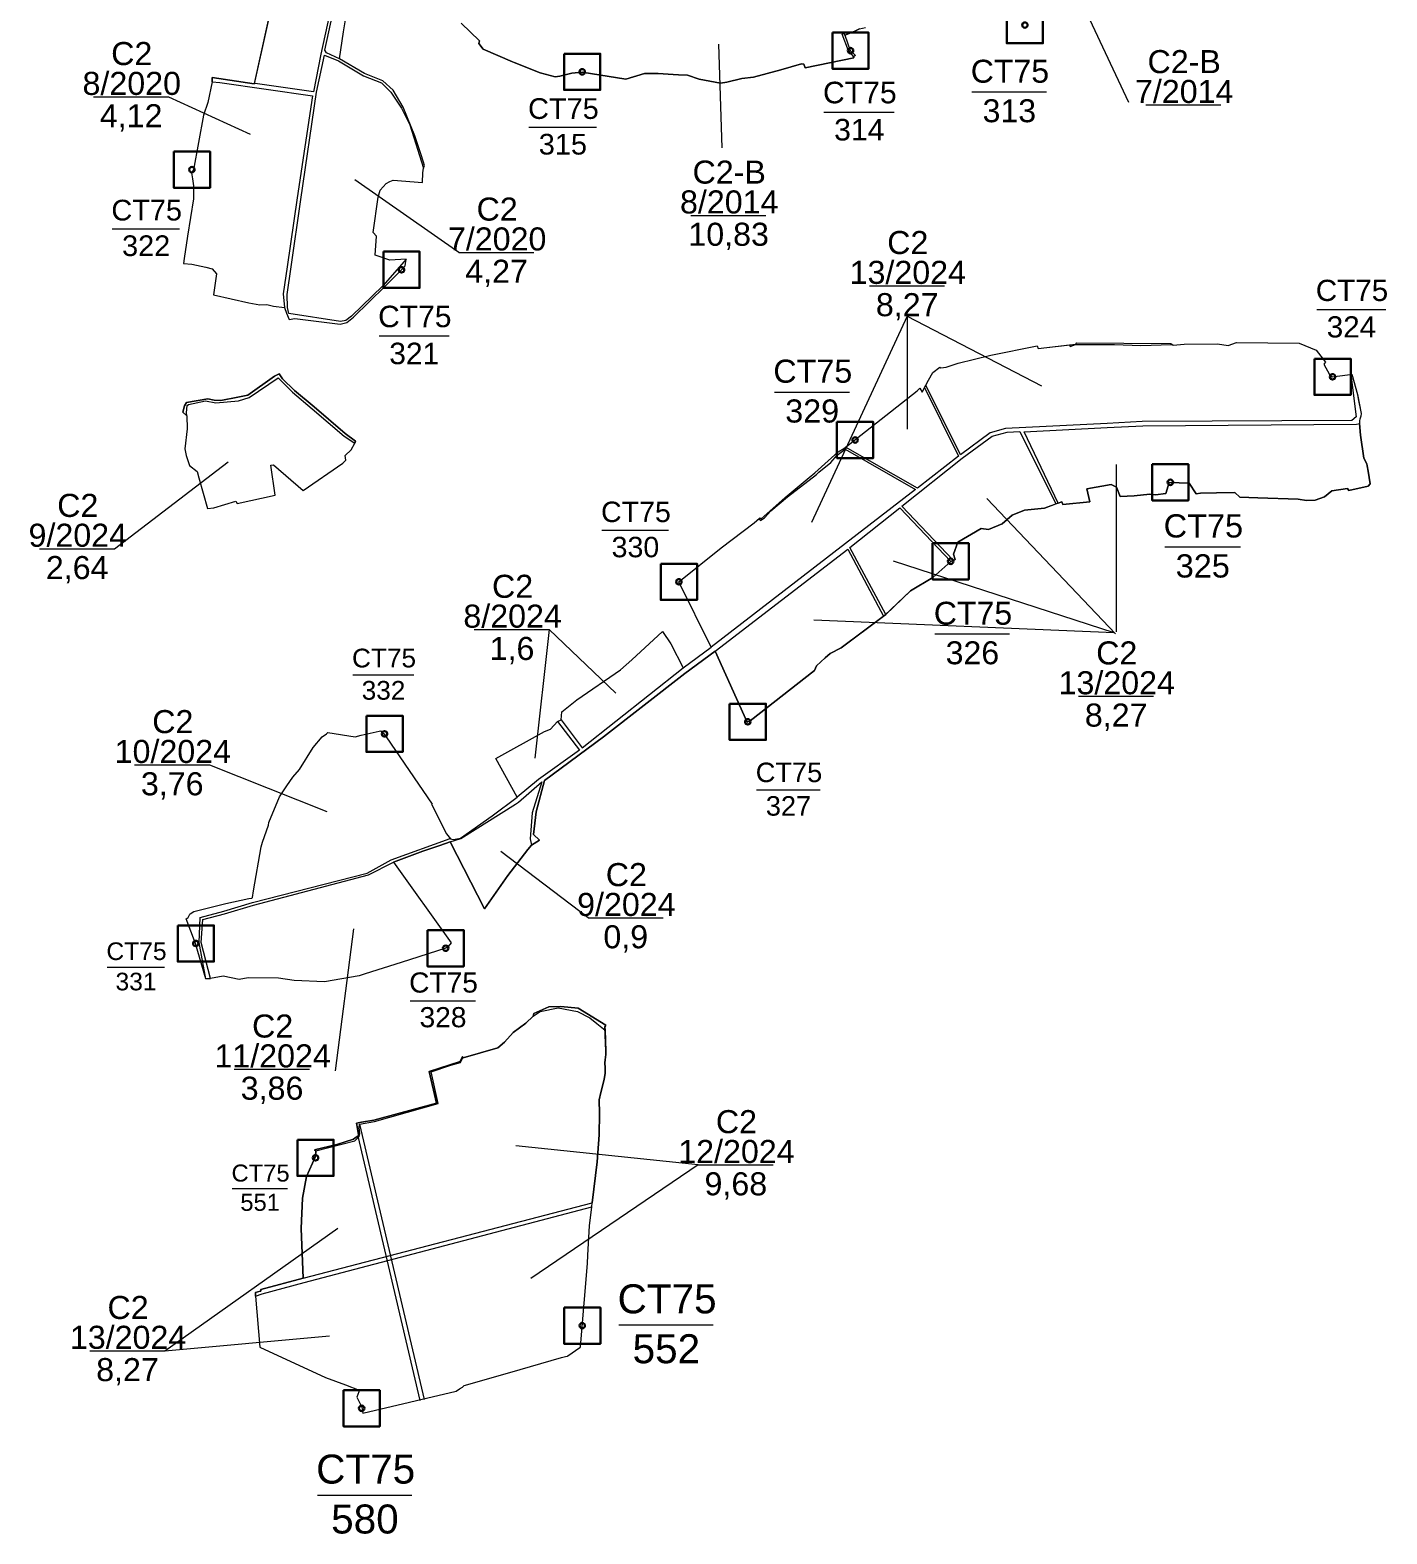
# Model space of a CAD drawing. Header units: metres. Extents: x 416681 to 420102, y 1525252 to 1531422.
# Drawn here: x 417514 to 419386, y 1525252 to 1527326 of the extents above; entities that cross this region are included whole.
import ezdxf
from ezdxf.enums import TextEntityAlignment as Align

# ---------------------------------------------------------------- set-up
doc = ezdxf.new("R2010")
doc.units = ezdxf.units.M
doc.header["$MEASUREMENT"] = 0
doc.linetypes.add('DGN Style 1', pattern=[5.902559, 0.009821, -5.892738])
doc.layers.add('RanhTwo', color=3, linetype='Continuous', lineweight=0)
doc.styles.add('Style-Arial', font='arial.ttf')

# ---------------------------------------------------------------- blocks, each defined once
blk = doc.blocks.new('*U0')
at = {"color": 0, "linetype": 'Continuous', "lineweight": -2, "ltscale": 10, "flags": 128}
blk.add_lwpolyline([(-150, 150), (150, 150), (150, -150), (-150, -150), (-150, 150)], close=True, dxfattribs=at)
at = {"color": 0, "linetype": 'Continuous', "lineweight": -2, "ltscale": 10}
blk.add_circle((-0.02828, 0.016065), 22.5, dxfattribs=at)
blk = doc.blocks.new('*U11')
at = {"layer": 'RanhTwo', "color": 3, "linetype": 'Continuous', "lineweight": 13}
blk.add_line((-66.520877, -1.660429), (63.750129, -1.660429), dxfattribs=at)
at = {"layer": 'RanhTwo', "color": 3, "linetype": 'Continuous', "lineweight": 13, "style": 'Style-Arial'}
for s, p in [('CT75', (-0.000029, 14.422722)), ('580', (-1.025137, -54.422685))]:
    blk.add_text(s, height=40, dxfattribs=at).set_placement(p, align=Align.CENTER)
blk = doc.blocks.new('*U12')
at = {"layer": 'RanhTwo', "color": 3, "linetype": 'Continuous', "lineweight": 13}
blk.add_line((-66.520877, -1.660429), (63.750129, -1.660429), dxfattribs=at)
at = {"layer": 'RanhTwo', "color": 3, "linetype": 'Continuous', "lineweight": 13, "style": 'Style-Arial'}
for s, p in [('CT75', (-0.000029, 14.422722)), ('552', (-1.025137, -54.422685))]:
    blk.add_text(s, height=40, dxfattribs=at).set_placement(p, align=Align.CENTER)
blk = doc.blocks.new('*U14')
at = {"layer": 'RanhTwo', "color": 3, "linetype": 'Continuous', "lineweight": 13}
blk.add_line((-66.520877, -1.660429), (63.750129, -1.660429), dxfattribs=at)
at = {"layer": 'RanhTwo', "color": 3, "linetype": 'Continuous', "lineweight": 13, "style": 'Style-Arial'}
blk.add_text('8,27', height=40, dxfattribs=at).set_placement((-1.025137, -54.422685), align=Align.CENTER)
at = {"layer": 'RanhTwo', "color": 3, "linetype": 'Continuous', "lineweight": 13, "insert": (-0.000029, 1.089388), "char_height": 40, "attachment_point": 8, "line_spacing_factor": 0.776524, "style": 'Style-Arial'}
blk.add_mtext('C2\\P13/2024', dxfattribs=at)
blk = doc.blocks.new('*U15')
at = {"layer": 'RanhTwo', "color": 3, "linetype": 'Continuous', "lineweight": 13}
blk.add_line((-66.520877, -1.660429), (63.750129, -1.660429), dxfattribs=at)
at = {"layer": 'RanhTwo', "color": 3, "linetype": 'Continuous', "lineweight": 13, "style": 'Style-Arial'}
blk.add_text('9,68', height=40, dxfattribs=at).set_placement((-1.025137, -54.422685), align=Align.CENTER)
at = {"layer": 'RanhTwo', "color": 3, "linetype": 'Continuous', "lineweight": 13, "insert": (-0.000029, 1.089388), "char_height": 40, "attachment_point": 8, "line_spacing_factor": 0.776524, "style": 'Style-Arial'}
blk.add_mtext('C2\\P12/2024', dxfattribs=at)
blk = doc.blocks.new('*U16')
at = {"layer": 'RanhTwo', "color": 3, "linetype": 'Continuous', "lineweight": 13}
blk.add_line((-66.520877, -1.660429), (63.750129, -1.660429), dxfattribs=at)
at = {"layer": 'RanhTwo', "color": 3, "linetype": 'Continuous', "lineweight": 13, "style": 'Style-Arial'}
blk.add_text('3,76', height=40, dxfattribs=at).set_placement((-1.025137, -54.422685), align=Align.CENTER)
at = {"layer": 'RanhTwo', "color": 3, "linetype": 'Continuous', "lineweight": 13, "insert": (-0.000029, 1.089388), "char_height": 40, "attachment_point": 8, "line_spacing_factor": 0.776524, "style": 'Style-Arial'}
blk.add_mtext('C2\\P10/2024', dxfattribs=at)
blk = doc.blocks.new('*U17')
at = {"layer": 'RanhTwo', "color": 3, "linetype": 'Continuous', "lineweight": 13}
blk.add_line((-66.520877, -1.660429), (63.750129, -1.660429), dxfattribs=at)
at = {"layer": 'RanhTwo', "color": 3, "linetype": 'Continuous', "lineweight": 13, "style": 'Style-Arial'}
blk.add_text('3,86', height=40, dxfattribs=at).set_placement((-1.025137, -54.422685), align=Align.CENTER)
at = {"layer": 'RanhTwo', "color": 3, "linetype": 'Continuous', "lineweight": 13, "insert": (-0.000029, 1.089388), "char_height": 40, "attachment_point": 8, "line_spacing_factor": 0.776524, "style": 'Style-Arial'}
blk.add_mtext('C2\\P11/2024', dxfattribs=at)
blk = doc.blocks.new('*U18')
at = {"layer": 'RanhTwo', "color": 3, "linetype": 'Continuous', "lineweight": 13}
blk.add_line((-66.520877, -1.660429), (63.750129, -1.660429), dxfattribs=at)
at = {"layer": 'RanhTwo', "color": 3, "linetype": 'Continuous', "lineweight": 13, "style": 'Style-Arial'}
blk.add_text('0,9', height=40, dxfattribs=at).set_placement((-1.025137, -54.422685), align=Align.CENTER)
at = {"layer": 'RanhTwo', "color": 3, "linetype": 'Continuous', "lineweight": 13, "insert": (-0.000029, 1.089388), "char_height": 40, "attachment_point": 8, "line_spacing_factor": 0.776524, "style": 'Style-Arial'}
blk.add_mtext('C2\\P9/2024', dxfattribs=at)
blk = doc.blocks.new('*U19')
at = {"layer": 'RanhTwo', "color": 3, "linetype": 'Continuous', "lineweight": 13}
blk.add_line((-66.520877, -1.660429), (63.750129, -1.660429), dxfattribs=at)
at = {"layer": 'RanhTwo', "color": 3, "linetype": 'Continuous', "lineweight": 13, "style": 'Style-Arial'}
blk.add_text('1,6', height=40, dxfattribs=at).set_placement((-1.025137, -54.422685), align=Align.CENTER)
at = {"layer": 'RanhTwo', "color": 3, "linetype": 'Continuous', "lineweight": 13, "insert": (-0.000029, 1.089388), "char_height": 40, "attachment_point": 8, "line_spacing_factor": 0.776524, "style": 'Style-Arial'}
blk.add_mtext('C2\\P8/2024', dxfattribs=at)
blk = doc.blocks.new('*U20')
at = {"layer": 'RanhTwo', "color": 3, "linetype": 'Continuous', "lineweight": 13}
blk.add_line((-66.520877, -1.660429), (63.750129, -1.660429), dxfattribs=at)
at = {"layer": 'RanhTwo', "color": 3, "linetype": 'Continuous', "lineweight": 13, "style": 'Style-Arial'}
blk.add_text('2,64', height=40, dxfattribs=at).set_placement((-1.025137, -54.422685), align=Align.CENTER)
at = {"layer": 'RanhTwo', "color": 3, "linetype": 'Continuous', "lineweight": 13, "insert": (-0.000029, 1.089388), "char_height": 40, "attachment_point": 8, "line_spacing_factor": 0.776524, "style": 'Style-Arial'}
blk.add_mtext('C2\\P9/2024', dxfattribs=at)
blk = doc.blocks.new('*U21')
at = {"layer": 'RanhTwo', "color": 3, "linetype": 'Continuous', "lineweight": 13}
blk.add_line((-66.520877, -1.660429), (63.750129, -1.660429), dxfattribs=at)
at = {"layer": 'RanhTwo', "color": 3, "linetype": 'Continuous', "lineweight": 13, "style": 'Style-Arial'}
blk.add_text('4,12', height=40, dxfattribs=at).set_placement((-1.025137, -54.422685), align=Align.CENTER)
at = {"layer": 'RanhTwo', "color": 3, "linetype": 'Continuous', "lineweight": 13, "insert": (-0.000029, 1.089388), "char_height": 40, "attachment_point": 8, "line_spacing_factor": 0.776524, "style": 'Style-Arial'}
blk.add_mtext('C2\\P8/2020', dxfattribs=at)
blk = doc.blocks.new('*U22')
at = {"layer": 'RanhTwo', "color": 3, "linetype": 'Continuous', "lineweight": 13}
blk.add_line((-66.520877, -1.660429), (63.750129, -1.660429), dxfattribs=at)
at = {"layer": 'RanhTwo', "color": 3, "linetype": 'Continuous', "lineweight": 13, "style": 'Style-Arial'}
blk.add_text('4,27', height=40, dxfattribs=at).set_placement((-1.025137, -54.422685), align=Align.CENTER)
at = {"layer": 'RanhTwo', "color": 3, "linetype": 'Continuous', "lineweight": 13, "insert": (-0.000029, 1.089388), "char_height": 40, "attachment_point": 8, "line_spacing_factor": 0.776524, "style": 'Style-Arial'}
blk.add_mtext('C2\\P7/2020', dxfattribs=at)
blk = doc.blocks.new('*U31')
at = {"layer": 'RanhTwo', "color": 3, "linetype": 'Continuous', "lineweight": 13}
blk.add_line((-66.520877, -1.660429), (63.750129, -1.660429), dxfattribs=at)
at = {"layer": 'RanhTwo', "color": 3, "linetype": 'Continuous', "lineweight": 13, "style": 'Style-Arial'}
blk.add_text('10,83', height=40, dxfattribs=at).set_placement((-1.025137, -54.422685), align=Align.CENTER)
at = {"layer": 'RanhTwo', "color": 3, "linetype": 'Continuous', "lineweight": 13, "insert": (-0.000029, 1.089388), "char_height": 40, "attachment_point": 8, "line_spacing_factor": 0.776524, "style": 'Style-Arial'}
blk.add_mtext('C2-B\\P8/2014', dxfattribs=at)
blk = doc.blocks.new('*U32')
at = {"layer": 'RanhTwo', "color": 3, "linetype": 'Continuous', "lineweight": 13}
blk.add_line((-66.520877, -1.660429), (63.750129, -1.660429), dxfattribs=at)
at = {"layer": 'RanhTwo', "color": 3, "linetype": 'Continuous', "lineweight": 13, "insert": (-0.000029, 1.089388), "char_height": 40, "attachment_point": 8, "line_spacing_factor": 0.776524, "style": 'Style-Arial'}
blk.add_mtext('C2-B\\P7/2014', dxfattribs=at)
blk = doc.blocks.new('*U93')
at = {"layer": 'RanhTwo', "color": 3, "linetype": 'Continuous', "lineweight": 13}
blk.add_line((-66.520877, -1.660429), (63.750129, -1.660429), dxfattribs=at)
at = {"layer": 'RanhTwo', "color": 3, "linetype": 'Continuous', "lineweight": 13, "style": 'Style-Arial'}
for s, p in [('CT75', (-0.000029, 14.422722)), ('551', (-1.025137, -54.422685))]:
    blk.add_text(s, height=40, dxfattribs=at).set_placement(p, align=Align.CENTER)
blk = doc.blocks.new('*U94')
at = {"layer": 'RanhTwo', "color": 3, "linetype": 'Continuous', "lineweight": 13}
blk.add_line((-66.520877, -1.660429), (63.750129, -1.660429), dxfattribs=at)
at = {"layer": 'RanhTwo', "color": 3, "linetype": 'Continuous', "lineweight": 13, "style": 'Style-Arial'}
for s, p in [('CT75', (-0.000029, 14.422722)), ('328', (-1.025137, -54.422685))]:
    blk.add_text(s, height=40, dxfattribs=at).set_placement(p, align=Align.CENTER)
blk = doc.blocks.new('*U95')
at = {"layer": 'RanhTwo', "color": 3, "linetype": 'Continuous', "lineweight": 13}
blk.add_line((-66.520877, -1.660429), (63.750129, -1.660429), dxfattribs=at)
at = {"layer": 'RanhTwo', "color": 3, "linetype": 'Continuous', "lineweight": 13, "style": 'Style-Arial'}
for s, p in [('CT75', (-0.000029, 14.422722)), ('331', (-1.025137, -54.422685))]:
    blk.add_text(s, height=40, dxfattribs=at).set_placement(p, align=Align.CENTER)
blk = doc.blocks.new('*U96')
at = {"layer": 'RanhTwo', "color": 3, "linetype": 'Continuous', "lineweight": 13}
blk.add_line((-66.520877, -1.660429), (63.750129, -1.660429), dxfattribs=at)
at = {"layer": 'RanhTwo', "color": 3, "linetype": 'Continuous', "lineweight": 13, "style": 'Style-Arial'}
for s, p in [('CT75', (-0.000029, 14.422722)), ('332', (-1.025137, -54.422685))]:
    blk.add_text(s, height=40, dxfattribs=at).set_placement(p, align=Align.CENTER)
blk = doc.blocks.new('*U97')
at = {"layer": 'RanhTwo', "color": 3, "linetype": 'Continuous', "lineweight": 13}
blk.add_line((-66.520877, -1.660429), (63.750129, -1.660429), dxfattribs=at)
at = {"layer": 'RanhTwo', "color": 3, "linetype": 'Continuous', "lineweight": 13, "style": 'Style-Arial'}
for s, p in [('CT75', (-0.000029, 14.422722)), ('327', (-1.025137, -54.422685))]:
    blk.add_text(s, height=40, dxfattribs=at).set_placement(p, align=Align.CENTER)
blk = doc.blocks.new('*U98')
at = {"layer": 'RanhTwo', "color": 3, "linetype": 'Continuous', "lineweight": 13}
blk.add_line((-66.520877, -1.660429), (63.750129, -1.660429), dxfattribs=at)
at = {"layer": 'RanhTwo', "color": 3, "linetype": 'Continuous', "lineweight": 13, "style": 'Style-Arial'}
for s, p in [('CT75', (-0.000029, 14.422722)), ('330', (-1.025137, -54.422685))]:
    blk.add_text(s, height=40, dxfattribs=at).set_placement(p, align=Align.CENTER)
blk = doc.blocks.new('*U99')
at = {"layer": 'RanhTwo', "color": 3, "linetype": 'Continuous', "lineweight": 13}
blk.add_line((-66.520877, -1.660429), (63.750129, -1.660429), dxfattribs=at)
at = {"layer": 'RanhTwo', "color": 3, "linetype": 'Continuous', "lineweight": 13, "style": 'Style-Arial'}
for s, p in [('CT75', (-0.000029, 14.422722)), ('329', (-1.025137, -54.422685))]:
    blk.add_text(s, height=40, dxfattribs=at).set_placement(p, align=Align.CENTER)
blk = doc.blocks.new('*U100')
at = {"layer": 'RanhTwo', "color": 3, "linetype": 'Continuous', "lineweight": 13}
blk.add_line((-66.520877, -1.660429), (63.750129, -1.660429), dxfattribs=at)
at = {"layer": 'RanhTwo', "color": 3, "linetype": 'Continuous', "lineweight": 13, "style": 'Style-Arial'}
for s, p in [('CT75', (-0.000029, 14.422722)), ('326', (-1.025137, -54.422685))]:
    blk.add_text(s, height=40, dxfattribs=at).set_placement(p, align=Align.CENTER)
blk = doc.blocks.new('*U101')
at = {"layer": 'RanhTwo', "color": 3, "linetype": 'Continuous', "lineweight": 13}
blk.add_line((-66.520877, -1.660429), (63.750129, -1.660429), dxfattribs=at)
at = {"layer": 'RanhTwo', "color": 3, "linetype": 'Continuous', "lineweight": 13, "style": 'Style-Arial'}
for s, p in [('CT75', (-0.000029, 14.422722)), ('325', (-1.025137, -54.422685))]:
    blk.add_text(s, height=40, dxfattribs=at).set_placement(p, align=Align.CENTER)
blk = doc.blocks.new('*U102')
at = {"layer": 'RanhTwo', "color": 3, "linetype": 'Continuous', "lineweight": 13}
blk.add_line((-66.520877, -1.660429), (63.750129, -1.660429), dxfattribs=at)
at = {"layer": 'RanhTwo', "color": 3, "linetype": 'Continuous', "lineweight": 13, "style": 'Style-Arial'}
for s, p in [('CT75', (-0.000029, 14.422722)), ('324', (-1.025137, -54.422685))]:
    blk.add_text(s, height=40, dxfattribs=at).set_placement(p, align=Align.CENTER)
blk = doc.blocks.new('*U103')
at = {"layer": 'RanhTwo', "color": 3, "linetype": 'Continuous', "lineweight": 13}
blk.add_line((-66.520877, -1.660429), (63.750129, -1.660429), dxfattribs=at)
at = {"layer": 'RanhTwo', "color": 3, "linetype": 'Continuous', "lineweight": 13, "style": 'Style-Arial'}
for s, p in [('CT75', (-0.000029, 14.422722)), ('322', (-1.025137, -54.422685))]:
    blk.add_text(s, height=40, dxfattribs=at).set_placement(p, align=Align.CENTER)
blk = doc.blocks.new('*U104')
at = {"layer": 'RanhTwo', "color": 3, "linetype": 'Continuous', "lineweight": 13}
blk.add_line((-66.520877, -1.660429), (63.750129, -1.660429), dxfattribs=at)
at = {"layer": 'RanhTwo', "color": 3, "linetype": 'Continuous', "lineweight": 13, "style": 'Style-Arial'}
for s, p in [('CT75', (-0.000029, 14.422722)), ('321', (-1.025137, -54.422685))]:
    blk.add_text(s, height=40, dxfattribs=at).set_placement(p, align=Align.CENTER)
blk = doc.blocks.new('*U111')
at = {"layer": 'RanhTwo', "color": 3, "linetype": 'Continuous', "lineweight": 13}
blk.add_line((-66.520877, -1.660429), (63.750129, -1.660429), dxfattribs=at)
at = {"layer": 'RanhTwo', "color": 3, "linetype": 'Continuous', "lineweight": 13, "style": 'Style-Arial'}
for s, p in [('CT75', (-0.000029, 14.422722)), ('315', (-1.025137, -54.422685))]:
    blk.add_text(s, height=40, dxfattribs=at).set_placement(p, align=Align.CENTER)
blk = doc.blocks.new('*U112')
at = {"layer": 'RanhTwo', "color": 3, "linetype": 'Continuous', "lineweight": 13}
blk.add_line((-66.520877, -1.660429), (63.750129, -1.660429), dxfattribs=at)
at = {"layer": 'RanhTwo', "color": 3, "linetype": 'Continuous', "lineweight": 13, "style": 'Style-Arial'}
for s, p in [('CT75', (-0.000029, 14.422722)), ('313', (-1.025137, -54.422685))]:
    blk.add_text(s, height=40, dxfattribs=at).set_placement(p, align=Align.CENTER)
blk = doc.blocks.new('*U113')
at = {"layer": 'RanhTwo', "color": 3, "linetype": 'Continuous', "lineweight": 13}
blk.add_line((-66.520877, -1.660429), (63.750129, -1.660429), dxfattribs=at)
at = {"layer": 'RanhTwo', "color": 3, "linetype": 'Continuous', "lineweight": 13, "style": 'Style-Arial'}
for s, p in [('CT75', (-0.000029, 14.422722)), ('314', (-1.025137, -54.422685))]:
    blk.add_text(s, height=40, dxfattribs=at).set_placement(p, align=Align.CENTER)

msp = doc.modelspace()

# ---------------------------------------------------------------- linework, layer by layer
at = {"layer": 'RanhTwo', "color": 3, "linetype": 'Continuous', "lineweight": 0}
for p, q in [((417823.2265, 1527252.7991), (417893.8831, 1527570.7347)), ((417823.14, 1527252.41), (417823.2265, 1527252.7991)), ((418748.0618, 1526833.4482), (418749.7774, 1526836.7431)), ((418636.8475, 1526749.336), (418639.103, 1526751.0471)), ((418636.8475, 1526749.336), (418638.6442, 1526748.2987)), ((418929.3278, 1526672.8117), (418932.2237, 1526673.8635)), ((418784.081, 1526593.577), (418787.2477, 1526594.9811)), ((418414.917, 1526446.484), (418453.376, 1526474.983)), ((418241.48, 1526372.731), (418246.441, 1526374.968)), ((417756.23, 1526017.689), (417762.594, 1526017.988)), ((417890.722, 1525604.862), (418289.4429, 1525708.9273)), ((418288.7805, 1525703.3671), (418289.4429, 1525708.9273))]:
    msp.add_line(p, q, dxfattribs=at)
at = {"layer": 'RanhTwo', "color": 7, "linetype": 'Continuous', "lineweight": 0}
for p, q in [((419029.830861, 1527226.66365), (418935.083938, 1527427.951544)), ((418468.654572, 1527164.046707), (418463.943164, 1527306.99516)), ((417704.711129, 1527234.268879), (417817.365157, 1527182.647971)), ((418105.384625, 1527019.726517), (417961.848327, 1527119.813486)), ((418724.04683, 1526931.691111), (418592.007981, 1526647.27394)), ((418724.04683, 1526931.691111), (418909.229783, 1526835.709987)), ((418724.04683, 1526931.691111), (418724.04683, 1526776.038572)), ((417630.248288, 1526611.047159), (417786.866968, 1526730.612025)), ((419012.87651, 1526496.525102), (419012.87651, 1526727.35926)), ((419011.306105, 1526493.384502), (418833.850345, 1526680.250248)), ((419009.7357, 1526494.954802), (418705.077138, 1526593.883727)), ((418230.228347, 1526499.443667), (418210.399577, 1526322.221759)), ((418230.228347, 1526499.443667), (418321.898329, 1526411.728881)), ((419009.7357, 1526494.954802), (418595.148791, 1526512.228106)), ((417761.402161, 1526312.804303), (417923.015469, 1526248.417641)), ((418283.639652, 1526101.771911), (418163.287428, 1526193.457127)), ((417935.241073, 1525890.969978), (417960.705188, 1526086.6767)), ((417968.3455, 1525817.2835), (418057.528211, 1525437.672641)), ((417966.1, 1525800.84), (418051.654357, 1525436.179388)), ((418435.560684, 1525761.039744), (418184.074056, 1525787.46777)), ((418435.560684, 1525761.039744), (418204.824153, 1525604.390873)), ((417699.649171, 1525504.732087), (417938.211565, 1525673.960094)), ((417699.649171, 1525504.732087), (417927.051849, 1525525.406268))]:
    msp.add_line(p, q, dxfattribs=at)
at = {"layer": 'RanhTwo', "color": 3, "linetype": 'DGN Style 1', "lineweight": 0}
msp.add_line((418650.083, 1527289.311), (418650.613, 1527288.0295), dxfattribs=at)
at = {"layer": 'RanhTwo', "color": 3, "linetype": 'Continuous', "lineweight": 13, "flags": 128}
for points in [[(417896.54, 1527582.69), (417823.14, 1527252.41), (417765.036, 1527260.8513), (417765.036, 1527257.367), (417765.067, 1527254.92), (417758.827, 1527226.613), (417752.832, 1527208.916), (417739.267, 1527133.786), (417736.584, 1527129.266), (417737.861, 1527121.152), (417739.043, 1527111.721), (417739.362, 1527093.528), (417731.174, 1527042.101), (417726.446, 1527011.482), (417725.44, 1527004.596), (417736.859, 1527003.407), (417756.083, 1526999.409), (417764.812, 1526996.942), (417771.077, 1526989.919), (417766.924, 1526961.036), (417815.529, 1526949.903), (417830.836, 1526947.497), (417840.208, 1526947.624), (417849.657, 1526945.553), (417864.849, 1526943.735), (417867.651, 1526935.655), (417871.404, 1526927.111), (417879.264, 1526928.736), (417941.659, 1526920.684), (417950.783, 1526922.884), (417960.026, 1526930.516), (418003.421, 1526972.672), (418026.088, 1526995.539), (418031.212, 1527001.189), (418032.637, 1527010.162), (418010.374, 1527008.755), (417989.715, 1527015.954), (417991.532, 1527042.175), (417987.234, 1527047.208), (417994.14, 1527096.077), (417996.811, 1527105.427), (418005.165, 1527114.642), (418010.224, 1527117.661), (418014.94, 1527119.22), (418055.045, 1527115.926), (418055.612, 1527129.21), (418056.825, 1527135.915), (418058.11, 1527139.43), (418056.59, 1527144.16), (418052.78, 1527155.84), (418044.71, 1527180.45), (418028.768, 1527220.19), (418014.624, 1527243.412), (418000.658, 1527256.423), (417975.431, 1527266.271), (417940.751, 1527286.73), (417946.333, 1527323.919), (417953.202, 1527365.157)], [(418658.1617, 1527327.9233), (418650.738, 1527324.327), (418638.1387, 1527319.4811), (418645.221, 1527298.087), (418652.708, 1527291.298), (418650.083, 1527289.311), (418650.613, 1527288.0295), (418583.049, 1527274.433), (418581.419, 1527279.318), (418578.4, 1527279.9), (418549.9, 1527271.59), (418511.9, 1527261.32), (418495.64, 1527259.39), (418475.35, 1527254.65), (418466.4, 1527252.96), (418436.86, 1527258.82), (418420.84, 1527263.94), (418408.55, 1527264.74), (418401.067, 1527265.0197), (418380.47, 1527266.556), (418361.5793, 1527266.574), (418336.02, 1527258.44), (418275.448, 1527268.185), (418261.3621, 1527267.0865), (418244.829, 1527262.698), (418238.3468, 1527261.9047), (418217.75, 1527267.36), (418181.79, 1527281.68), (418179.62, 1527282.73), (418138.98, 1527300.08), (418132.9581, 1527308.0468), (418133.953, 1527311.568), (418108.494, 1527336.105)], [(419362.67, 1526700.69), (419359.91, 1526697.45), (419333.58, 1526691.38), (419331.47, 1526693.99), (419310.17, 1526690.7), (419300.06, 1526682.46), (419286.875, 1526677.806), (419274.843, 1526677.437), (419263.603, 1526679.304), (419207.777, 1526681.105), (419183.219, 1526682.139), (419175.922, 1526688.623), (419151.036, 1526688.108), (419128.791, 1526687.728), (419122.7228, 1526686.6073), (419113.23, 1526701.31), (419085.45, 1526702.53), (419080.9523, 1526687.3153), (419066.712, 1526685.366), (419058.889, 1526686.305), (419037.433, 1526683.735), (419017.718, 1526682.981), (419013.02, 1526695.788), (419005.493, 1526699.699), (418972.068, 1526693.63), (418976.2, 1526675.47), (418938.62, 1526671.93), (418937.39, 1526675.74), (418913.63, 1526667.11), (418885.98, 1526664.09), (418868.82, 1526657.48), (418855.06, 1526645.09), (418836.35, 1526637.34), (418826.09, 1526639.07), (418794.133, 1526620.155), (418787.785, 1526603.458), (418790.078, 1526596.236), (418784.081, 1526593.577), (418759.214, 1526571.406), (418728.62, 1526552.86), (418692.69, 1526518.88), (418633.14, 1526474.34), (418617.76, 1526466.64), (418610.7, 1526460.65), (418598.81, 1526449.67), (418596.12, 1526442.81), (418507.32, 1526373.62), (418503.3076, 1526371.7847), (418458.955, 1526469.661), (418417.019, 1526438.787), (418304.909, 1526351.632), (418223.801, 1526291.416), (418212.111, 1526248.289), (418208.311, 1526217.001), (418216.796, 1526208.81), (418205.639, 1526201.856), (418200.567, 1526196.132), (418172.855, 1526160.465), (418140.6363, 1526114.2469), (418093.382, 1526206.721), (418079.05, 1526201.82), (418055.85, 1526193.72), (418015.233, 1526178.557), (418094.7, 1526067.17), (418090.47, 1526062.18), (418087.34, 1526059.93), (418025.58, 1526040.27), (417976.1004, 1526024.3981), (417967.97, 1526021.79), (417919.861, 1526013.488), (417878.26, 1526015.48), (417856.65, 1526018.57), (417814.67, 1526018.88), (417802.169, 1526016.619), (417780.249, 1526021.272), (417762.594, 1526017.988), (417756.23, 1526017.689), (417742.034, 1526066.38), (417729.34, 1526100.43), (417732, 1526102.25), (417734.12, 1526107.02), (417734.67, 1526107.37), (417739.8, 1526110.63), (417783.96, 1526121.79), (417815.45, 1526128.61), (417819.66, 1526129.12), (417820.73, 1526130.06), (417822.23, 1526139), (417832.42, 1526199.76), (417834.48, 1526206.27), (417842.72, 1526229.72), (417843.31, 1526233.24), (417857.98, 1526268.82), (417867.81, 1526283.77), (417876.119, 1526296.079), (417885.579, 1526306.53), (417904.314, 1526336.946), (417916.8, 1526351.655), (417922.82, 1526355.7), (417924.5, 1526357.67), (417962.1661, 1526351.3005), (417970.62, 1526353.65), (417995.33, 1526359.22), (417997.17, 1526359.76), (417999.75, 1526357.03), (418002.55, 1526355.54), (418004.98, 1526351.49), (418068.52, 1526258.72), (418067.53, 1526258.46), (418088.18, 1526217.92), (418093.83, 1526210.71), (418097.5, 1526209.79), (418107.85, 1526211.93), (418151.55, 1526242.57), (418185.63, 1526268.42), (418156.58, 1526321.73), (418223.531, 1526358.98), (418231.926, 1526361.999), (418241.48, 1526372.731), (418246.441, 1526374.968), (418247.5764, 1526385.9104), (418268.21, 1526402.46), (418328.41, 1526443.95), (418343.98, 1526457.61), (418386.18, 1526496.97), (418397.71, 1526479.6), (418414.917, 1526446.484), (418453.376, 1526474.983), (418408.7864, 1526565.1878), (418409.14, 1526565.48), (418467.46, 1526612.01), (418512.82, 1526646.48), (418516.54, 1526649.7), (418520.88, 1526653.38), (418522.31, 1526652.21), (418555.67, 1526681.47), (418588.9202, 1526709.1798), (418596.78, 1526715.73), (418628.75, 1526744.52), (418636.8, 1526749.3), (418639.99, 1526751.72), (418644.8932, 1526755.576), (418737.8, 1526828.64), (418741.6, 1526832.42), (418744.72, 1526827.03), (418753.28, 1526843.47), (418759.21, 1526853.83), (418769.08, 1526861.28), (418770.31, 1526860.63), (418777.73, 1526861.28), (418794.232, 1526867.055), (418839.23, 1526877.82), (418903.6, 1526890.92), (418904.68, 1526887.29), (418956.65, 1526893.15), (418957.9, 1526894.78), (419087.96, 1526894.09), (419090.91, 1526891.76), (419100.93, 1526892.81), (419106.28, 1526892.91), (419152.27, 1526893.78), (419166.89, 1526891.28), (419178.3, 1526895.57), (419264.95, 1526894.49), (419288.33, 1526884.84), (419301.28, 1526868.29), (419298.96, 1526865.65), (419306.59, 1526851.24), (419310.51, 1526848.1), (419331.41, 1526850.86), (419337.48, 1526851.7), (419345.37, 1526823.91), (419350.36, 1526797.27), (419349.96, 1526793.91), (419348.51, 1526789.51), (419348.21, 1526787.61), (419348.16, 1526784.31), (419349.57, 1526767.4), (419354.22, 1526736.04), (419358.14, 1526727.94), (419358.93, 1526725.15), (419359.94, 1526717.94), (419362.67, 1526700.69)], [(417962.901, 1526759.323), (417948.66, 1526769.816), (417905.742, 1526806.717), (417878.487, 1526829.233), (417862.192, 1526845.147), (417857.4, 1526852.053), (417850.868, 1526848.88), (417814.327, 1526822.593), (417800.622, 1526819.941), (417776.743, 1526815.598), (417767.808, 1526815.75), (417759.067, 1526817.573), (417729.517, 1526812.741), (417726.896, 1526808.238), (417724.738, 1526799.394), (417729.853, 1526794.114), (417730.288, 1526776.178), (417727.314, 1526748.631), (417728.901, 1526739.457), (417733.863, 1526725.816), (417744.203, 1526717.384), (417746.567, 1526708.912), (417758.427, 1526666.258), (417767.284, 1526667.51), (417797.838, 1526676.395), (417799.486, 1526673.495), (417851.732, 1526684.916), (417846.075, 1526726.012), (417849.856, 1526726.606), (417890.352, 1526691.41), (417945.105, 1526729.06), (417949.529, 1526733.215), (417948.531, 1526739.335), (417956.646, 1526747.259), (417961.701, 1526756.742), (417962.901, 1526759.323)], [(418308.39, 1525917.76), (418307, 1525951.46), (418308.05, 1525953.96), (418270.05, 1525977.04), (418246.2, 1525979.66), (418229.36, 1525979.03), (418208.9874, 1525969.7737), (418207.993, 1525966.442), (418197.617, 1525956.387), (418180.35, 1525943.918), (418168.237, 1525930.285), (418159.214, 1525922.401), (418111.44, 1525908.882), (418110.4116, 1525910.5973), (418107.32, 1525903.62), (418064.57, 1525890.07), (418074.43, 1525846.32), (417988.2178, 1525822.7149), (417971.257, 1525820.048), (417964.377, 1525818.487), (417965.4, 1525811.41), (417966.9, 1525802.6), (417966.1, 1525800.84), (417962.2, 1525798.51), (417960.19, 1525796.46), (417937.16, 1525789.06), (417906.1234, 1525781.9732), (417908.056, 1525780.402), (417907.713, 1525772.625), (417895.188, 1525745.25), (417889.606, 1525715.368), (417887.86, 1525673.491), (417890.722, 1525604.862), (417832.197, 1525589.052), (417831.965, 1525586.803), (417831.01, 1525586.7), (417824.95, 1525585.03), (417824.92, 1525580.19), (417830.7047, 1525509.4757), (417921.222, 1525467.757), (417949.15, 1525457.85), (417967.846, 1525450.398), (417967.4, 1525447.84), (417964.5, 1525440.81), (417971.7, 1525426.72), (417973.08, 1525418.68), (418101.63, 1525449.18), (418106.3351, 1525452.0375), (418110.39, 1525454.5), (418112.59, 1525456.79), (418162.9139, 1525471.0585), (418189.9, 1525478.71), (418247.05, 1525495.41), (418252.618, 1525496.776), (418255.08, 1525497.38), (418255.6977, 1525497.8026), (418272.2178, 1525509.1044), (418273.03, 1525509.66), (418273.3006, 1525513.2543), (418273.49, 1525515.77), (418282.79, 1525624.92), (418283.431, 1525636.5905), (418285.66, 1525677.17), (418288.7805, 1525703.3671), (418289.4429, 1525708.9273), (418296.14, 1525765.15), (418298.88, 1525802.37), (418299.32, 1525831.89), (418299.2, 1525850.62), (418301.43, 1525861.15), (418306.02, 1525878.89), (418307.48, 1525887.54), (418307.12, 1525894.87), (418307.05, 1525901.72), (418307.41, 1525905.96), (418308.12, 1525913.24), (418308.39, 1525917.76)]]:
    msp.add_lwpolyline(points, dxfattribs=at)
at = {"layer": 'RanhTwo', "color": 3, "linetype": 'Continuous', "lineweight": 0, "flags": 128}
for points in [[(417893.8831, 1527570.7347), (417935.052, 1527560.895), (417946.801, 1527559.9), (417956.634, 1527560.685), (417964.777, 1527564.896), (417972.503, 1527573.32), (417970.917, 1527554.721), (417965.435, 1527527.508), (417945.139, 1527432.572), (417915.04, 1527293.062), (417904.698, 1527241.375), (417824.376, 1527252.64), (417823.2265, 1527252.7991)], [(417940.751, 1527286.73), (417922.771, 1527294.851), (417920.561, 1527298.602), (417949.402, 1527431.86), (417969.853, 1527527.905), (417974.448, 1527529.949)], [(417940.751, 1527286.73), (417946.333, 1527323.919), (417953.202, 1527365.157), (417955.277, 1527376.813), (417965.716, 1527431.031), (417975.892, 1527474.286), (417977.303, 1527488.95), (417975.596, 1527502.006), (417978.307, 1527526.096), (417978.333, 1527527.305), (417974.448, 1527529.949)], [(418108.494, 1527336.105), (418133.953, 1527311.568), (418132.9581, 1527308.0468), (418138.98, 1527300.08), (418179.62, 1527282.73), (418181.79, 1527281.68), (418217.75, 1527267.36), (418238.3468, 1527261.9047), (418244.829, 1527262.698), (418261.3621, 1527267.0865), (418275.448, 1527268.185), (418336.02, 1527258.44), (418361.5793, 1527266.574), (418380.47, 1527266.556), (418401.067, 1527265.0197), (418408.55, 1527264.74), (418420.84, 1527263.94), (418436.86, 1527258.82), (418466.4, 1527252.96), (418475.35, 1527254.65), (418495.64, 1527259.39), (418511.9, 1527261.32), (418549.9, 1527271.59), (418578.4, 1527279.9), (418581.419, 1527279.318), (418583.049, 1527274.433), (418650.613, 1527288.0295)], [(418638.1387, 1527319.4811), (418650.738, 1527324.327), (418658.1617, 1527327.9233), (418666.2788, 1527329.7006)], [(418638.1387, 1527319.4811), (418637.667, 1527320.906), (418633.903, 1527321.283), (418642.57, 1527298.022), (418650.083, 1527289.311)], [(418638.1387, 1527319.4811), (418645.221, 1527298.087), (418652.708, 1527291.298), (418650.083, 1527289.311)], [(418032.637, 1527010.162), (418023.7129, 1527000), (418000.577, 1526973.655), (417957.261, 1526931.548), (417949.383, 1526925.947), (417942.006, 1526924.298), (417870.782, 1526935.346), (417868.87, 1526943.866), (417868.408, 1526961.693), (417873.9687, 1527000), (417887.45, 1527092.87), (417908.941, 1527240.66), (417919.887, 1527291.839), (417939.422, 1527284.133), (417973.83, 1527263.359), (417998.527, 1527253.466), (418011.386, 1527240.606), (418026.214, 1527218.833), (418037.794, 1527195.537), (418056.825, 1527135.915)], [(418056.825, 1527135.915), (418058.11, 1527139.43), (418056.59, 1527144.16), (418052.78, 1527155.84), (418044.71, 1527180.45), (418028.768, 1527220.19), (418014.624, 1527243.412), (418000.658, 1527256.423), (417975.431, 1527266.271), (417940.751, 1527286.73)], [(417765.067, 1527254.92), (417765.036, 1527257.367), (417765.036, 1527260.8513), (417823.14, 1527252.41)], [(417765.067, 1527254.92), (417758.827, 1527226.613), (417752.832, 1527208.916), (417739.267, 1527133.786), (417736.584, 1527129.266), (417737.861, 1527121.152), (417739.043, 1527111.721), (417739.362, 1527093.528), (417731.174, 1527042.101), (417726.446, 1527011.482), (417725.44, 1527004.596), (417736.859, 1527003.407), (417756.083, 1526999.409), (417764.812, 1526996.942), (417771.077, 1526989.919), (417766.924, 1526961.036), (417815.529, 1526949.903), (417830.836, 1526947.497), (417840.208, 1526947.624), (417849.657, 1526945.553), (417864.849, 1526943.735)], [(417765.067, 1527254.92), (417775.403, 1527254.266), (417903.3, 1527235.582), (417882.448, 1527094.844), (417868.4795, 1527000), (417862.942, 1526962.401), (417864.849, 1526943.735)], [(418032.637, 1527010.162), (418010.374, 1527008.755), (417989.715, 1527015.954), (417991.532, 1527042.175), (417987.234, 1527047.208), (417994.14, 1527096.077), (417996.811, 1527105.427), (418005.165, 1527114.642), (418010.224, 1527117.661), (418014.94, 1527119.22), (418055.045, 1527115.926), (418055.612, 1527129.21), (418056.825, 1527135.915)], [(417864.849, 1526943.735), (417867.651, 1526935.655), (417871.404, 1526927.111), (417879.264, 1526928.736), (417941.659, 1526920.684), (417950.783, 1526922.884), (417960.026, 1526930.516), (418003.421, 1526972.672), (418026.088, 1526995.539), (418031.212, 1527001.189), (418032.637, 1527010.162)], [(418749.7774, 1526836.7431), (418753.28, 1526843.47), (418759.21, 1526853.83), (418769.08, 1526861.28), (418770.31, 1526860.63), (418777.73, 1526861.28), (418794.232, 1526867.055), (418839.23, 1526877.82), (418903.6, 1526890.92), (418904.68, 1526887.29), (418947.9182, 1526892.1654)], [(418947.9182, 1526892.1654), (418956.65, 1526893.15), (418957.9, 1526894.78), (419087.96, 1526894.09), (419090.91, 1526891.76)], [(418947.9182, 1526892.1654), (418948.6827, 1526889.9548), (418956.4943, 1526892.6564), (419000, 1526892.7098), (419009.9393, 1526892.722), (419046.4532, 1526891.2266), (419088.65, 1526892.618), (419090.91, 1526891.76)], [(419090.91, 1526891.76), (419100.93, 1526892.81), (419106.28, 1526892.91), (419152.27, 1526893.78), (419166.89, 1526891.28), (419178.3, 1526895.57), (419264.95, 1526894.49), (419288.33, 1526884.84), (419301.28, 1526868.29), (419298.96, 1526865.65), (419306.59, 1526851.24), (419310.51, 1526848.1), (419331.41, 1526850.86), (419336.045, 1526851.5014)], [(417729.853, 1526794.114), (417724.738, 1526799.394), (417726.896, 1526808.238), (417729.517, 1526812.741), (417759.067, 1526817.573), (417767.808, 1526815.75), (417776.743, 1526815.598), (417800.622, 1526819.941), (417814.327, 1526822.593), (417850.868, 1526848.88), (417857.4, 1526852.053), (417862.192, 1526845.147), (417878.487, 1526829.233), (417905.742, 1526806.717), (417948.66, 1526769.816), (417962.901, 1526759.323), (417961.701, 1526756.742)], [(417729.853, 1526794.114), (417729.452, 1526798.21), (417730.563, 1526808.489), (417732.126, 1526810.055), (417755.801, 1526815.144), (417769.852, 1526812.057), (417801.227, 1526814.994), (417815.988, 1526819.635), (417856.198, 1526846.644), (417876.081, 1526826.787), (417902.877, 1526804.148), (417946.946, 1526766.291), (417961.701, 1526756.742)], [(419336.045, 1526851.5014), (419343.684, 1526792.849), (419337.595, 1526787.967), (419048.478, 1526786.246), (419000, 1526783.8527), (418859.799, 1526776.931), (418838.398, 1526770.839), (418797.5771, 1526740.273), (418749.7774, 1526836.7431)], [(419336.045, 1526851.5014), (419337.48, 1526851.7), (419345.37, 1526823.91), (419346.5083, 1526817.8331), (419350.36, 1526797.27), (419349.96, 1526793.91), (419349.4117, 1526792.2462), (419348.51, 1526789.51), (419348.21, 1526787.61), (419348.16, 1526784.31), (419348.2079, 1526783.7353)], [(418748.0618, 1526833.4482), (418795.0224, 1526738.6716), (418738.0703, 1526694.6642), (418639.103, 1526751.0471)], [(418639.103, 1526751.0471), (418639.99, 1526751.72), (418644.8932, 1526755.576), (418737.8, 1526828.64), (418741.6, 1526832.42), (418744.72, 1526827.03), (418748.0618, 1526833.4482)], [(417729.853, 1526794.114), (417730.288, 1526776.178), (417727.314, 1526748.631), (417728.901, 1526739.457), (417733.863, 1526725.816), (417744.203, 1526717.384), (417746.567, 1526708.912), (417758.427, 1526666.258), (417767.284, 1526667.51), (417797.838, 1526676.395), (417799.486, 1526673.495), (417851.732, 1526684.916), (417846.075, 1526726.012), (417849.856, 1526726.606), (417890.352, 1526691.41), (417945.105, 1526729.06), (417949.529, 1526733.215), (417948.531, 1526739.335), (417956.646, 1526747.259), (417961.701, 1526756.742)], [(418932.2237, 1526673.8635), (418885.565, 1526772.426), (419000, 1526778.1067), (419049.16, 1526780.547), (419343.7818, 1526782.7278), (419343.95, 1526782.751), (419348.2079, 1526783.7353)], [(418932.2237, 1526673.8635), (418937.39, 1526675.74), (418938.62, 1526671.93), (418976.2, 1526675.47), (418972.068, 1526693.63), (419005.493, 1526699.699), (419013.02, 1526695.788), (419017.718, 1526682.981), (419037.433, 1526683.735), (419058.889, 1526686.305), (419066.712, 1526685.366), (419080.9523, 1526687.3153), (419085.45, 1526702.53), (419113.23, 1526701.31), (419122.7228, 1526686.6073), (419128.791, 1526687.728), (419151.036, 1526688.108), (419175.922, 1526688.623), (419183.219, 1526682.139), (419207.777, 1526681.105), (419263.603, 1526679.304), (419274.843, 1526677.437), (419286.875, 1526677.806), (419300.06, 1526682.46), (419310.17, 1526690.7), (419331.47, 1526693.99), (419333.58, 1526691.38), (419359.91, 1526697.45), (419362.67, 1526700.69), (419359.94, 1526717.94), (419358.93, 1526725.15), (419358.14, 1526727.94), (419354.22, 1526736.04), (419349.57, 1526767.4), (419348.2079, 1526783.7353)], [(418787.2477, 1526594.9811), (418716.6589, 1526669.5089), (418800.057, 1526735.667), (418841.08, 1526766.304), (418862.169, 1526771.946), (418879.348, 1526772.858), (418929.3278, 1526672.8117)], [(418638.6442, 1526748.2987), (418735.2782, 1526692.5068), (418638.8755, 1526618.0157), (418453.376, 1526474.983)], [(418519.2263, 1526651.9778), (418520.88, 1526653.38), (418522.31, 1526652.21), (418555.67, 1526681.47), (418588.9202, 1526709.1798), (418596.78, 1526715.73), (418628.75, 1526744.52), (418636.8, 1526749.3), (418636.8475, 1526749.336)], [(418519.2263, 1526651.9778), (418521.561, 1526649.764), (418527.1049, 1526653.4188), (418536.079, 1526663.015), (418558.888, 1526682.559), (418598.793, 1526713.221), (418601.891, 1526716.757), (418618.877, 1526729.964), (418627.417, 1526739.944), (418638.6442, 1526748.2987)], [(418694.3342, 1526520.435), (418645.0498, 1526612.7027), (418714.0915, 1526667.4722), (418784.081, 1526593.577)], [(418787.2477, 1526594.9811), (418790.078, 1526596.236), (418787.785, 1526603.458), (418794.133, 1526620.155), (418826.09, 1526639.07), (418836.35, 1526637.34), (418855.06, 1526645.09), (418868.82, 1526657.48), (418885.98, 1526664.09), (418913.63, 1526667.11), (418929.3278, 1526672.8117)], [(418453.376, 1526474.983), (418408.7864, 1526565.1878), (418409.14, 1526565.48), (418467.46, 1526612.01), (418512.82, 1526646.48), (418516.54, 1526649.7), (418519.2263, 1526651.9778)], [(418458.955, 1526469.661), (418642.0883, 1526610.3953), (418691.256, 1526517.8074)], [(418694.3342, 1526520.435), (418728.62, 1526552.86), (418759.214, 1526571.406), (418784.081, 1526593.577)], [(418458.955, 1526469.661), (418503.3076, 1526371.7847), (418507.32, 1526373.62), (418596.12, 1526442.81), (418598.81, 1526449.67), (418610.7, 1526460.65), (418617.76, 1526466.64), (418633.14, 1526474.34), (418691.256, 1526517.8074)], [(418691.256, 1526517.8074), (418692.69, 1526518.88), (418694.3342, 1526520.435)], [(418246.441, 1526374.968), (418247.5764, 1526385.9104), (418268.21, 1526402.46), (418328.41, 1526443.95), (418343.98, 1526457.61), (418386.18, 1526496.97), (418397.71, 1526479.6), (418414.917, 1526446.484)], [(418205.639, 1526201.856), (418216.796, 1526208.81), (418208.311, 1526217.001), (418212.111, 1526248.289), (418223.801, 1526291.416), (418304.909, 1526351.632), (418417.019, 1526438.787), (418458.955, 1526469.661)], [(418246.441, 1526374.968), (418275.417, 1526336.533), (418414.917, 1526446.484)], [(418185.63, 1526268.42), (418156.58, 1526321.73), (418223.531, 1526358.98), (418231.926, 1526361.999), (418241.48, 1526372.731)], [(418241.48, 1526372.731), (418271.693, 1526333.267), (418215.519, 1526292.726), (418185.63, 1526268.42)], [(417756.23, 1526017.689), (417742.034, 1526066.38), (417729.34, 1526100.43), (417732, 1526102.25), (417734.12, 1526107.02), (417734.67, 1526107.37), (417739.8, 1526110.63), (417783.96, 1526121.79), (417815.45, 1526128.61), (417819.66, 1526129.12), (417820.73, 1526130.06), (417822.23, 1526139), (417832.42, 1526199.76), (417834.48, 1526206.27), (417842.72, 1526229.72), (417843.31, 1526233.24), (417857.98, 1526268.82), (417867.81, 1526283.77), (417876.119, 1526296.079), (417885.579, 1526306.53), (417904.314, 1526336.946), (417916.8, 1526351.655), (417922.82, 1526355.7), (417924.5, 1526357.67), (417962.1661, 1526351.3005), (417970.62, 1526353.65), (417995.33, 1526359.22), (417997.17, 1526359.76), (417999.75, 1526357.03), (418002.55, 1526355.54), (418004.98, 1526351.49), (418068.52, 1526258.72), (418067.53, 1526258.46), (418088.18, 1526217.92), (418093.3662, 1526211.3018)], [(418093.382, 1526206.721), (418108.2327, 1526211.2371), (418183.401, 1526258.603), (418187.5198, 1526261.6116), (418219.894, 1526289.296), (418206.47, 1526246.829), (418203.959, 1526211.029), (418205.639, 1526201.856)], [(418093.3662, 1526211.3018), (418093.83, 1526210.71), (418097.5, 1526209.79), (418107.85, 1526211.93), (418151.55, 1526242.57), (418185.63, 1526268.42)], [(417756.23, 1526017.689), (417746.886, 1526067.658), (417748.339, 1526102.265), (417781.097, 1526110.989), (417820.544, 1526122.826), (417978.723, 1526163.478), (418011.811, 1526182.032), (418093.3662, 1526211.3018)], [(418015.233, 1526178.557), (418055.85, 1526193.72), (418079.05, 1526201.82), (418093.382, 1526206.721)], [(418093.382, 1526206.721), (418140.6363, 1526114.2469), (418172.855, 1526160.465), (418200.567, 1526196.132), (418205.639, 1526201.856)], [(417762.594, 1526017.988), (417749.9469, 1526067.9976), (417752.2689, 1526099.5509), (417782.0871, 1526107.492), (417822.121, 1526119.552), (417980.695, 1526161.032), (418015.233, 1526178.557)], [(418015.233, 1526178.557), (418094.7, 1526067.17), (418090.47, 1526062.18), (418087.34, 1526059.93), (418025.58, 1526040.27), (417976.1004, 1526024.3981), (417967.97, 1526021.79), (417919.861, 1526013.488), (417878.26, 1526015.48), (417856.65, 1526018.57), (417814.67, 1526018.88), (417802.169, 1526016.619), (417780.249, 1526021.272), (417762.594, 1526017.988)], [(418207.993, 1525966.442), (418208.9874, 1525969.7737), (418229.36, 1525979.03), (418246.2, 1525979.66), (418270.05, 1525977.04), (418308.05, 1525953.96), (418307, 1525951.46), (418307.1882, 1525946.8967)], [(418207.993, 1525966.442), (418217.6976, 1525972.5048), (418242.319, 1525977.558), (418269.248, 1525972.484), (418285.96, 1525963.843), (418295.844, 1525956.275), (418307.1882, 1525946.8967)], [(418111.44, 1525908.882), (418159.214, 1525922.401), (418168.237, 1525930.285), (418180.35, 1525943.918), (418197.617, 1525956.387), (418207.993, 1525966.442)], [(418307.1882, 1525946.8967), (418308.39, 1525917.76), (418308.12, 1525913.24), (418307.41, 1525905.96), (418307.05, 1525901.72), (418307.12, 1525894.87), (418307.48, 1525887.54), (418306.02, 1525878.89), (418301.43, 1525861.15), (418299.2, 1525850.62), (418299.32, 1525831.89), (418298.88, 1525802.37), (418296.14, 1525765.15), (418289.4429, 1525708.9273)], [(417908.056, 1525780.402), (417906.1234, 1525781.9732), (417937.16, 1525789.06), (417960.19, 1525796.46), (417962.2, 1525798.51), (417966.1, 1525800.84), (417966.9, 1525802.6), (417965.4, 1525811.41), (417964.377, 1525818.487), (417971.257, 1525820.048), (417988.2178, 1525822.7149), (418074.43, 1525846.32), (418064.57, 1525890.07), (418107.32, 1525903.62), (418110.4116, 1525910.5973), (418111.44, 1525908.882)], [(417908.056, 1525780.402), (417961.925, 1525794.138), (417967.902, 1525800.211), (417968.768, 1525804.053), (417967.822, 1525812.437), (417968.3455, 1525817.2835), (417989.068, 1525820.877), (418076.8826, 1525845.741), (418067.085, 1525889.636), (418094.226, 1525898.561), (418107.8285, 1525902.3194), (418110.0707, 1525907.2008), (418111.44, 1525908.882)], [(417890.722, 1525604.862), (417887.86, 1525673.491), (417889.606, 1525715.368), (417895.188, 1525745.25), (417907.713, 1525772.625), (417908.056, 1525780.402)], [(417824.92, 1525580.19), (417834.16, 1525583.276), (417891.915, 1525598.816), (418288.7805, 1525703.3671)], [(417824.92, 1525580.19), (417830.7047, 1525509.4757), (417921.222, 1525467.757), (417949.15, 1525457.85), (417967.846, 1525450.398), (417967.4, 1525447.84), (417964.5, 1525440.81), (417971.7, 1525426.72), (417973.08, 1525418.68), (418101.63, 1525449.18), (418106.3351, 1525452.0375), (418110.39, 1525454.5), (418112.59, 1525456.79), (418162.9139, 1525471.0585), (418189.9, 1525478.71), (418247.05, 1525495.41), (418252.618, 1525496.776), (418255.08, 1525497.38), (418255.6977, 1525497.8026), (418272.2178, 1525509.1044), (418273.03, 1525509.66), (418273.3006, 1525513.2543), (418273.49, 1525515.77), (418282.79, 1525624.92), (418283.431, 1525636.5905), (418285.66, 1525677.17), (418288.7805, 1525703.3671)], [(417824.92, 1525580.19), (417824.95, 1525585.03), (417831.01, 1525586.7), (417831.965, 1525586.803), (417832.197, 1525589.052), (417890.722, 1525604.862)]]:
    msp.add_lwpolyline(points, dxfattribs=at)

# ---------------------------------------------------------------- block references
at = {"layer": 'RanhTwo', "color": 3, "linetype": 'Continuous', "lineweight": 30, "ltscale": 1.666667, "xscale": 0.166667, "yscale": 0.166667, "zscale": 0.166667}
for p in [(418886.377, 1527333.249), (418645.818713, 1527297.987323), (418275.574713, 1527268.745323), (417737.066, 1527133.851), (418026.263713, 1526995.712323), (419310.996, 1526848.102), (418652.138, 1526760.913), (419087.187, 1526702.542), (418784.081, 1526593.577), (418409.029, 1526565.345), (418504.026, 1526372.242), (418002.889, 1526355.608), (417742.459, 1526066.473), (418087.218, 1526059.9), (417907.619, 1525770.861), (418275.674, 1525539.335), (417971.326, 1525425.312)]:
    msp.add_blockref('*U0', p, dxfattribs=at)
at = {"layer": 'RanhTwo', "color": 3, "linetype": 'Continuous', "lineweight": 13}
for name, p, xscale, yscale, zscale in [('*U21', (417654.036378, 1527235.588748), 0.794896, 0.794896, 0.794896), ('*U112', (418865.791854, 1527242.333365), 0.791611, 0.791611, 0.791611), ('*U32', (419106.265109, 1527224.463179), 0.794896, 0.794896, 0.794896), ('*U113', (418658.681373, 1527214.581884), 0.743857, 0.743857, 0.743857), ('*U111', (418249.664491, 1527193.507808), 0.714022, 0.714022, 0.714022), ('*U31', (418478.470028, 1527072.075453), 0.794896, 0.794896, 0.794896), ('*U22', (418158.261834, 1527021.046386), 0.794896, 0.794896, 0.794896), ('*U103', (417674.650912, 1527053.450577), 0.713166, 0.713166, 0.713166), ('*U14', (418724.861708, 1526974.951509), 0.794896, 0.794896, 0.794896), ('*U102', (419337.771843, 1526942.134007), 0.731073, 0.731073, 0.731073), ('*U104', (418044.631802, 1526905.835725), 0.740983, 0.740983, 0.740983), ('*U99', (418593.767908, 1526828.390768), 0.797247, 0.797247, 0.797247), ('*U20', (417579.573537, 1526612.367028), 0.794896, 0.794896, 0.794896), ('*U98', (418349.742162, 1526637.559148), 0.704979, 0.704979, 0.704979), ('*U101', (419132.714663, 1526614.867889), 0.801679, 0.801679, 0.801679), ('*U19', (418179.553597, 1526500.763536), 0.794896, 0.794896, 0.794896), ('*U100', (418814.825833, 1526494.699153), 0.791754, 0.791754, 0.791754), ('*U96', (418002.162862, 1526437.915131), 0.64652, 0.64652, 0.64652), ('*U14', (419013.19836, 1526408.889828), 0.794896, 0.794896, 0.794896), ('*U16', (417710.72741, 1526314.124172), 0.794896, 0.794896, 0.794896), ('*U97', (418560.920374, 1526279.36562), 0.671798, 0.671798, 0.671798), ('*U18', (418336.516861, 1526103.09178), 0.794896, 0.794896, 0.794896), ('*U95', (417660.606979, 1526034.900204), 0.607639, 0.607639, 0.607639), ('*U94', (418084.244354, 1525988.731045), 0.694823, 0.694823, 0.694823), ('*U17', (417848.447008, 1525894.237735), 0.794896, 0.794896, 0.794896), ('*U15', (418488.437893, 1525762.359613), 0.794896, 0.794896, 0.794896), ('*U93', (417831.794675, 1525729.64951), 0.586481, 0.586481, 0.586481), ('*U14', (417648.97442, 1525506.051956), 0.794896, 0.794896, 0.794896)]:
    msp.add_blockref(name, p, dxfattribs=dict(at, xscale=xscale, yscale=yscale, zscale=zscale))
for name, p in [('*U12', (418392.726784, 1525541.917617)), ('*U11', (417976.800732, 1525307.06994))]:
    msp.add_blockref(name, p, dxfattribs=at)

doc.saveas('drawing.dxf')
